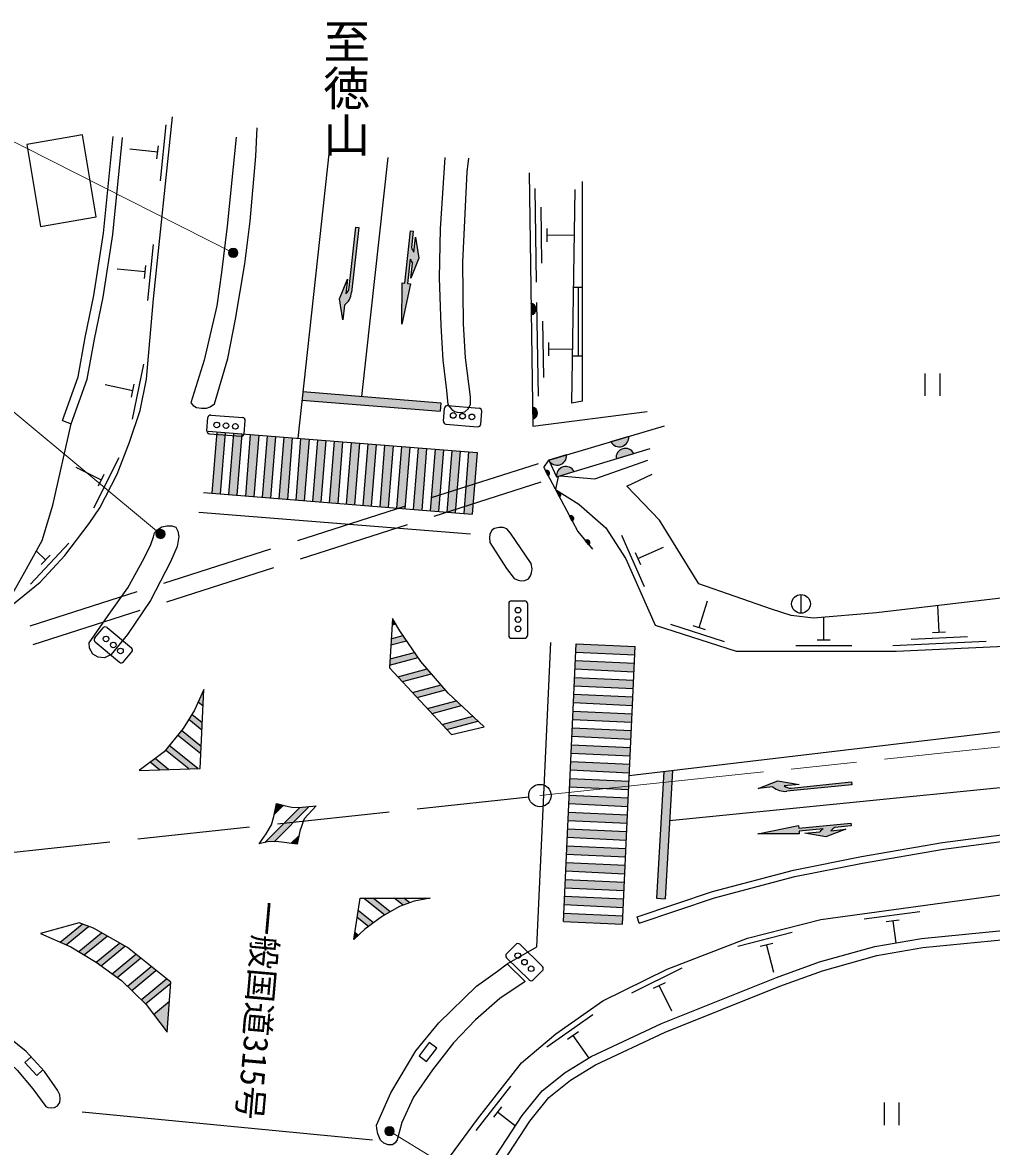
# Model space of a CAD drawing. Units: millimetres at full size, sheet at 1:1000; details may follow other scales. Extents: x 40000 to 680000, y 20000 to 380000.
# Drawn here: x 336214 to 387976, y 254933 to 314963 of the extents above; entities that cross this region are included whole.
import ezdxf
from ezdxf.enums import TextEntityAlignment as Align

# ---------------------------------------------------------------- set-up
doc = ezdxf.new("R2010")
doc.units = ezdxf.units.MM
doc.header["$LTSCALE"] = 1000
doc.linetypes.add('CHAIN', pattern=[18.5, 12, -1.5, 3.5, -1.5])
doc.linetypes.add('DASHED', pattern=[7.5, 6, -1.5])
for name, color, linetype, lineweight in [('M-BGD', 7, 'Continuous', 25), ('M-BMK', 2, 'CHAIN', 13), ('M-BMK-SRVR', 3, 'Continuous', 25), ('M-STR-HTXT', 7, 'Continuous', 13), ('M-STR-STRC', 7, 'Continuous', 25)]:
    doc.layers.add(name, color=color, linetype=linetype, lineweight=lineweight)
doc.layers.add('M-BMK-HTXT', color=7, linetype='Continuous')
doc.styles.add('@ＭＳ ゴシック', font='')
doc.styles.add('ＭＳ ゴシック', font='')
doc.styles.get('@ＭＳ ゴシック').set_extended_font_data('@MS Gothic')
doc.styles.get('ＭＳ ゴシック').set_extended_font_data('MS Gothic')

msp = doc.modelspace()

# ---------------------------------------------------------------- hatches: boundary and pattern name
at = {"layer": 'M-BGD'}
for points in [[(363387, 299351), (363377, 299977, -0.84072)], [(363470, 293786), (363461, 294412, -0.84072)], [(368599, 292855, -0.82183), (367649, 292574)], [(365274, 291870, -0.82183), (364324, 291589)], [(367919, 291660, -0.82183), (368867, 291948)], [(364735, 290693, -0.82183), (365683, 290981)], [(364291, 290760), (364150, 291025, -1)], [(364894, 289625), (364753, 289890, -1)], [(365581, 288333), (365440, 288598, -1)], [(366464, 287062), (366274, 287294, -0.41421), (366485, 287274, -0.41421)]]:
    msp.add_hatch(color=256, dxfattribs=at).paths.add_polyline_path(points)
at = {"layer": 'M-STR-HTXT'}
for points in [[(347394, 302897, -1), (347546, 302421, -0.41421), (347232, 302583, -0.41421)], [(343810, 287764, -1), (343371, 287525, -0.41421), (343471, 287864, -0.41421)], [(356042, 255873, -1), (355603, 255634, -0.41421), (355703, 255973, -0.41421)]]:
    msp.add_hatch(color=256, dxfattribs=at).paths.add_polyline_path(points)
at = {"layer": 'M-STR-STRC'}
for points in [[(353416, 299871), (353329, 299075), (353151, 300202), (353569, 301262), (353482, 300467, 0.20151), (353670, 300806), (354024, 304029), (354173, 304013), (353793, 300548, -0.20151)], [(356636, 301043), (356487, 301060), (356470, 298848), (356934, 301011), (356785, 301027), (356927, 302319, 0.06275), (357054, 302104), (356967, 301309), (357385, 302370), (357207, 303496), (357120, 302701, -0.13953), (356995, 302945), (357091, 303810), (356941, 303827)], [(351188, 295247), (351139, 294799), (358531, 294207), (358567, 294656)], [(347036, 293071), (346588, 293107), (346324, 289818), (346773, 289782)], [(347933, 292999), (347485, 293035), (347222, 289746), (347670, 289710)], [(348831, 292927), (348382, 292963), (348119, 289674), (348567, 289638)], [(349728, 292856), (349279, 292892), (349016, 289602), (349464, 289566)], [(350625, 292784), (350176, 292820), (349913, 289530), (350362, 289494)], [(351522, 292712), (351073, 292748), (350810, 289458), (351259, 289422)], [(352419, 292640), (351971, 292676), (351707, 289387), (352156, 289351)], [(353316, 292568), (352868, 292604), (352604, 289315), (353053, 289279)], [(354213, 292496), (353765, 292532), (353501, 289243), (353950, 289207)], [(355111, 292425), (354662, 292461), (354399, 289171), (354847, 289135)], [(356008, 292353), (355559, 292389), (355296, 289099), (355744, 289063)], [(356905, 292281), (356456, 292317), (356193, 289027), (356641, 288992)], [(357802, 292209), (357353, 292245), (357090, 288956), (357539, 288920)], [(358699, 292137), (358250, 292173), (357987, 288884), (358436, 288848)], [(359596, 292066), (359148, 292101), (358884, 288812), (359333, 288776)], [(360493, 291994), (360045, 292030), (359781, 288740), (360230, 288704)], [(355984, 283133), (355962, 282798), (356149, 282847)], [(356539, 282220), (355915, 282053), (355894, 281718), (356731, 281942)], [(368939, 281640), (365793, 281785), (365772, 281335), (368919, 281191)], [(357350, 281046), (357158, 281324), (355846, 280973), (355825, 280638)], [(358064, 280176), (357833, 280444), (356264, 280023), (356509, 279760)], [(368898, 280741), (365751, 280886), (365731, 280436), (368877, 280291)], [(368857, 279842), (365710, 279987), (365689, 279537), (368836, 279392)], [(345898, 279334), (345591, 278657), (345857, 278443)], [(358807, 279314), (358577, 279582), (357054, 279174), (357299, 278910)], [(359661, 278481), (359388, 278737), (357844, 278324), (358089, 278060)], [(368815, 278943), (365669, 279088), (365648, 278638), (368794, 278493)], [(345262, 278014), (345093, 277741), (345798, 277174), (345816, 277567)], [(368774, 278044), (365627, 278189), (365606, 277739), (368753, 277594)], [(360541, 277656), (360268, 277912), (358634, 277474), (358880, 277210)], [(344703, 277147), (344502, 276901), (345738, 275905), (345757, 276298)], [(368732, 277145), (365586, 277290), (365565, 276840), (368712, 276695)], [(344054, 276354), (343853, 276107), (345094, 275107), (345580, 275124)], [(368691, 276246), (365544, 276391), (365524, 275941), (368670, 275796)], [(343294, 275649), (343032, 275452), (343529, 275051), (344015, 275069)], [(368650, 275347), (365503, 275492), (365482, 275042), (368629, 274897)], [(370934, 275013), (370480, 274960), (370088, 268192), (370537, 268166)], [(368608, 274448), (365461, 274593), (365441, 274143), (368587, 273998)], [(376300, 274134), (375504, 274054), (376569, 274462), (377693, 274273), (376897, 274193, 0.20151), (377267, 274079), (380494, 274401), (380509, 274252), (377040, 273906, -0.20151)], [(350153, 273158), (349791, 273246), (349670, 272675)], [(368567, 273549), (365420, 273694), (365399, 273244), (368546, 273099)], [(351529, 273085), (351033, 273038), (349158, 271163), (349378, 271217), (349657, 271212)], [(368525, 272650), (365379, 272795), (365358, 272345), (368505, 272200)], [(377679, 271928), (377664, 272077), (375497, 271635), (377709, 271629), (377694, 271778), (378988, 271907, 0.06275), (378803, 271738), (378007, 271659), (379132, 271469), (380197, 271877), (379400, 271798, -0.13953), (379613, 271970), (380480, 272056), (380465, 272205)], [(350976, 271532), (350570, 271126), (350885, 271086)], [(368484, 271751), (365337, 271895), (365317, 271446), (368463, 271301)], [(368443, 270851), (365296, 270996), (365275, 270547), (368422, 270402)], [(368401, 269952), (365254, 270097), (365234, 269648), (368380, 269503)], [(368360, 269053), (365213, 269198), (365192, 268749), (368339, 268604)], [(354943, 268205), (354435, 268205), (355565, 267296), (355859, 267467)], [(356899, 267946), (356577, 268205), (356070, 268205), (356546, 267821)], [(357994, 268205), (357704, 268205), (357763, 268158)], [(368318, 268154), (365172, 268299), (365151, 267850), (368298, 267705)], [(354154, 267524), (354099, 267160), (354696, 266679), (354962, 266873)], [(368277, 267255), (365130, 267400), (365110, 266951), (368256, 266806)], [(339741, 266685), (339398, 266814), (338230, 265851), (338555, 265707)], [(340733, 266174), (340436, 266342), (339222, 265341), (339510, 265166)], [(354154, 266207), (353976, 266351), (353921, 265987)], [(341689, 265634), (341393, 265802), (340150, 264777), (340416, 264584)], [(342525, 264994), (342272, 265198), (341009, 264156), (341276, 263964)], [(343342, 264339), (343088, 264542), (341818, 263495), (342047, 263271)], [(344132, 263662), (344135, 263702), (343905, 263887), (342556, 262774), (342785, 262551)], [(344062, 262687), (343218, 261991), (343943, 261036)]]:
    msp.add_hatch(color=256, dxfattribs=at).paths.add_polyline_path(points)

# ---------------------------------------------------------------- linework, layer by layer
at = {"layer": 'M-BGD'}
for p, q in [((343578, 306512), (343889, 309496)), ((343435, 308035), (341943, 308191)), ((343399, 307687), (343471, 308383)), ((366126, 294743), (366126, 306479)), ((363585, 306096), (363660, 301097)), ((365566, 294640), (365732, 306043)), ((363900, 305101), (363945, 302101)), ((364217, 303956), (364228, 303256)), ((364222, 303606), (365697, 303628)), ((342910, 300114), (343221, 303097)), ((342731, 301288), (342803, 301985)), ((342767, 301637), (341275, 301792)), ((365656, 300825), (366126, 300825)), ((365891, 300825), (365891, 297161)), ((363377, 299977), (363387, 299351)), ((363677, 300004), (363752, 295004)), ((363992, 299008), (364037, 296009)), ((364309, 297863), (364320, 297163)), ((364314, 297513), (365608, 297533)), ((365603, 297161), (366126, 297161)), ((342091, 293769), (342701, 296707)), ((384410, 296224), (384410, 295024)), ((385210, 296224), (385210, 295024)), ((342102, 295299), (340634, 295604)), ((342031, 294956), (342174, 295642)), ((363461, 294412), (363470, 293786)), ((366126, 294743), (365566, 294640)), ((338348, 293704), (338818, 293534)), ((364324, 291589), (370502, 293419)), ((368599, 292855), (367649, 292574)), ((365274, 291870), (364324, 291589)), ((364735, 290693), (369737, 292212)), ((367919, 291660), (368867, 291948)), ((340428, 290523), (339090, 291200)), ((340018, 289049), (341373, 291726)), ((364056, 291203), (364324, 291589)), ((364324, 291589), (364735, 290693)), ((340270, 290211), (340586, 290835)), ((364291, 290760), (364150, 291025)), ((364735, 290693), (365683, 290981)), ((364894, 289625), (364753, 289890)), ((365581, 288333), (365440, 288598)), ((368211, 287585), (369420, 284840)), ((336651, 284960), (338690, 287162)), ((366464, 287062), (366274, 287294)), ((337450, 286265), (336954, 286725)), ((337213, 286008), (337688, 286522)), ((368949, 286654), (369231, 286013)), ((369090, 286333), (370463, 286938)), ((372352, 282652), (372806, 284082)), ((377799, 284413), (377799, 283413)), ((385174, 282399), (385108, 283826)), ((370831, 282821), (373690, 281911)), ((372018, 282758), (372685, 282546)), ((379015, 281991), (379015, 283191)), ((383690, 282030), (386686, 282168)), ((384825, 282382), (385524, 282415)), ((377515, 281691), (380515, 281691)), ((378665, 281991), (379365, 281991)), ((382705, 281684), (387699, 281915)), ((369152, 266863), (369040, 267194)), ((384147, 267474), (381174, 267066)), ((383048, 267020), (382355, 266925)), ((382701, 266973), (382860, 265813)), ((377334, 266355), (374427, 265615)), ((376294, 265781), (375615, 265608)), ((375955, 265694), (376324, 264241)), ((371439, 264450), (368747, 263127)), ((370539, 263673), (369911, 263365)), ((370225, 263519), (370886, 262173)), ((366676, 261964), (364220, 260241)), ((365907, 261058), (365334, 260656)), ((365620, 260857), (366461, 259659)), ((336338, 259425), (336672, 259726)), ((336975, 258719), (336338, 259425)), ((336975, 258719), (337309, 259021)), ((362276, 258151), (360434, 255783)), ((361807, 257059), (361377, 256507)), ((382233, 257276), (382233, 256076)), ((383033, 257276), (383033, 256076)), ((361592, 256783), (362553, 256035))]:
    msp.add_line(p, q, dxfattribs=at)
at = {"layer": 'M-BGD', "linetype": 'DASHED'}
for p, q in [((329484, 280457), (364324, 291589)), ((329638, 279457), (364735, 290693)), ((334922, 270560), (363856, 273674))]:
    msp.add_line(p, q, dxfattribs=at)
at = {"layer": 'M-BGD'}
for points in [[(335077, 283379), (337165, 285073), (338476, 286490), (339770, 288206), (340350, 289039), (341263, 290844), (341924, 292556), (342497, 294247), (342843, 295914), (343221, 300201), (344235, 309916)], [(347631, 308842), (347141, 304077), (346841, 301616), (346594, 299824), (345922, 296920), (345215, 294644), (345331, 294508), (345507, 294398), (345782, 294362), (346052, 294373), (346244, 294432), (346475, 294604), (347181, 297026), (347585, 299124), (348099, 302070), (348369, 304343), (348672, 307819), (348742, 309340)], [(338348, 293704), (339193, 296037), (339567, 298145), (340033, 300375), (340539, 303704), (341050, 308877)], [(338818, 293534), (339677, 295907), (340058, 298050), (340525, 300286), (341035, 303642), (341548, 308828)], [(358779, 307758), (358527, 303951), (358470, 301319), (358562, 298777), (358670, 296921), (358856, 295302), (358926, 294558), (359016, 294437), (359145, 294301), (359312, 294189), (359438, 294148), (359627, 294131), (359847, 294175), (360035, 294348), (360139, 294584), (360139, 294975), (359880, 297047), (359779, 298873), (359734, 302158), (359967, 306988), (360063, 307711)], [(363272, 306927), (363476, 293406), (369582, 294191)], [(335077, 283379), (336257, 285471), (337272, 287299), (337836, 289186), (338818, 293534)], [(364056, 291203), (365872, 287784), (366658, 286826)], [(364928, 290751), (366787, 290594), (369613, 291589)], [(364822, 290719), (364682, 290025), (365938, 289238), (367367, 287976), (368445, 286310), (370004, 282770), (374335, 281391), (382878, 281391), (388297, 281642), (397824, 282902), (398750, 283824), (399609, 285026), (402408, 289759), (402383, 289903)], [(402383, 289903), (397061, 285555), (396341, 285151), (381824, 283439), (378468, 283143), (377283, 283284), (376232, 283625), (372350, 284981), (370241, 288385), (368495, 290201), (369850, 290832)], [(369040, 267194), (373078, 268554), (377396, 269692), (381026, 270413), (385366, 271161), (392763, 272134), (408391, 274199)], [(369152, 266863), (373178, 268219), (377475, 269351), (381090, 270069), (385419, 270815), (392809, 271787), (408437, 273852)], [(356152, 246073), (357759, 251925), (358332, 253422), (360523, 256386), (362866, 259398), (364706, 260949), (367217, 262710), (370650, 264396), (374939, 266055), (378852, 267050), (390162, 268602), (407842, 271057), (408156, 270888), (408271, 270613), (408361, 268357)], [(357995, 244367), (359956, 250693), (361503, 254427), (362910, 256581), (363974, 257905), (365202, 258887), (366585, 259735), (370351, 261502), (376488, 263961), (378792, 264790), (381749, 265621), (384236, 266050), (402504, 267833), (410918, 268586), (412446, 270135)], [(358472, 244219), (360426, 250523), (361947, 254193), (363315, 256287), (364329, 257549), (365489, 258477), (366823, 259294), (370550, 261043), (376666, 263493), (378944, 264314), (381859, 265133), (384303, 265554), (402551, 267335), (411145, 268104), (412802, 269784)]]:
    msp.add_lwpolyline(points, dxfattribs=at)
for points in [[(337179, 304073), (340158, 304575), (339420, 308954), (336441, 308452)], [(339784, 281830), (340922, 283475), (341835, 284778), (342706, 286357), (343074, 287086), (343211, 287488), (343268, 287700), (343409, 287867), (343655, 288031), (343921, 288076), (344198, 288084), (344398, 288009), (344516, 287797), (344558, 287517), (344484, 286979), (344115, 286151), (343048, 284095), (341815, 282282), (340948, 281217), (340588, 281037), (340257, 281070), (339963, 281220), (339786, 281549)], [(361175, 287199), (362067, 285804), (362482, 285267), (362683, 285173), (362861, 285149), (363045, 285159), (363239, 285253), (363350, 285402), (363401, 285566), (363431, 285789), (363381, 286064), (362277, 287686), (362090, 287924), (361884, 287996), (361677, 287996), (361435, 287945), (361288, 287851), (361181, 287624), (361155, 287455)], [(355129, 256075), (355883, 257793), (357219, 260038), (358449, 261530), (360471, 263500), (361592, 264291), (362103, 264692), (363067, 263748), (361714, 262831), (360420, 261701), (359231, 260471), (358119, 259023), (357101, 257568), (356471, 256219), (356234, 255286), (356125, 255126), (355978, 255029), (355754, 255029), (355511, 255109), (355340, 255281), (355190, 255611), (355143, 255892)], [(334671, 260222), (335245, 259657), (335921, 259011), (336760, 258015), (337462, 257076), (337572, 257018), (337744, 256998), (337931, 257016), (338079, 257112), (338204, 257283), (338232, 257472), (338213, 257687), (338079, 257950), (337390, 258931), (336419, 260006), (335491, 260748), (335377, 260825), (335212, 260849), (335020, 260816), (334817, 260720), (334709, 260558), (334667, 260315)], [(357800, 259474), (358342, 260193), (357943, 260494), (357401, 259776)]]:
    msp.add_lwpolyline(points, close=True, dxfattribs=at)
msp.add_circle((377799, 283913), 500, dxfattribs=at)
for centre, radius, start, end in [((363327, 299663), 318, 280.75573, 80.97346), ((363411, 294098), 318, 280.75573, 80.97346), ((368096, 292808), 505, 207.67213, 5.33032), ((364771, 291823), 505, 207.67213, 5.33032), ((368422, 291710), 505, 28.06002, 185.71821), ((365238, 290743), 505, 28.06002, 185.71821), ((364221, 290893), 150, 297.98399, 117.98399), ((364824, 289758), 150, 297.98399, 117.98399), ((365510, 288466), 150, 297.98399, 117.98399), ((366369, 287178), 150, 309.33209, 129.33209)]:
    msp.add_arc(centre, radius, start, end, dxfattribs=at)
at = {"layer": 'M-BMK'}
msp.add_lwpolyline([(363856, 273674), (397124, 277194), (496440, 289229), (564190, 297661)], dxfattribs=at)
at = {"layer": 'M-BMK-SRVR'}
msp.add_circle((363856, 273674), 600, dxfattribs=at)
at = {"layer": 'M-STR-HTXT'}
for p, q in [((347470, 302659), (334390, 309275)), ((343591, 287644), (335719, 294182)), ((355823, 255754), (365722, 249720))]:
    msp.add_line(p, q, dxfattribs=at)
for centre in [(347470, 302659), (343591, 287644), (355823, 255754)]:
    msp.add_circle(centre, 250, dxfattribs=at)
at = {"layer": 'M-STR-STRC'}
for p, q in [((352599, 308100), (350915, 292761)), ((355730, 307756), (354329, 294995)), ((351139, 294799), (358531, 294207)), ((351188, 295247), (358567, 294656)), ((358567, 294656), (358531, 294207)), ((358695, 293669), (358751, 294366)), ((358913, 294504), (360607, 294368)), ((360689, 293509), (360745, 294207)), ((346064, 293161), (346120, 293859)), ((346282, 293997), (347976, 293861)), ((348058, 293002), (348114, 293700)), ((346139, 293143), (360493, 291994)), ((346202, 293000), (347896, 292864)), ((346588, 293107), (346324, 289818)), ((347036, 293071), (346773, 289782)), ((347485, 293035), (347222, 289746)), ((347933, 292999), (347670, 289710)), ((348382, 292963), (348119, 289674)), ((358833, 293507), (360528, 293371)), ((348831, 292927), (348567, 289638)), ((349279, 292892), (349016, 289602)), ((349728, 292856), (349464, 289566)), ((350176, 292820), (349913, 289530)), ((350625, 292784), (350362, 289494)), ((351073, 292748), (350810, 289458)), ((351522, 292712), (351259, 289422)), ((351971, 292676), (351707, 289387)), ((352419, 292640), (352156, 289351)), ((352868, 292604), (352604, 289315)), ((353316, 292568), (353053, 289279)), ((353765, 292532), (353501, 289243)), ((354213, 292496), (353950, 289207)), ((354662, 292461), (354399, 289171)), ((355111, 292425), (354847, 289135)), ((355559, 292389), (355296, 289099)), ((356008, 292353), (355744, 289063)), ((356456, 292317), (356193, 289027)), ((356905, 292281), (356641, 288992)), ((357353, 292245), (357090, 288956)), ((357802, 292209), (357539, 288920)), ((358250, 292173), (357987, 288884)), ((358699, 292137), (358436, 288848)), ((359148, 292101), (358884, 288812)), ((359596, 292066), (359333, 288776)), ((360045, 292030), (359781, 288740)), ((360493, 291994), (360230, 288704)), ((345876, 289853), (360230, 288704)), ((345638, 288819), (360146, 287658)), ((362335, 284077), (363035, 284077)), ((362185, 283927), (362185, 282227)), ((363185, 283927), (363185, 282227)), ((355962, 282798), (356149, 282847)), ((340070, 282091), (340518, 282629)), ((340730, 282648), (342036, 281560)), ((355915, 282053), (356539, 282220)), ((340090, 281880), (341396, 280792)), ((355894, 281718), (356731, 281942)), ((362335, 282077), (363035, 282077)), ((363696, 265602), (364444, 281847)), ((365110, 266951), (365793, 281785)), ((365793, 281785), (368939, 281640)), ((368256, 266806), (368939, 281640)), ((341607, 280811), (342055, 281349)), ((355825, 280638), (357350, 281046)), ((355846, 280973), (357158, 281324)), ((365772, 281335), (368919, 281191)), ((356264, 280023), (357833, 280444)), ((365731, 280436), (368877, 280291)), ((365751, 280886), (368898, 280741)), ((356509, 279760), (358064, 280176)), ((365710, 279987), (368857, 279842)), ((357054, 279174), (358577, 279582)), ((357299, 278910), (358807, 279314)), ((365689, 279537), (368836, 279392)), ((345857, 278443), (345591, 278657)), ((357844, 278324), (359388, 278737)), ((365648, 278638), (368794, 278493)), ((365669, 279088), (368815, 278943)), ((345816, 277567), (345262, 278014)), ((358089, 278060), (359661, 278481)), ((365627, 278189), (368774, 278044)), ((345798, 277174), (345093, 277741)), ((358634, 277474), (360268, 277912)), ((358880, 277210), (360541, 277656)), ((365606, 277739), (368753, 277594)), ((345738, 275905), (344502, 276901)), ((345757, 276298), (344703, 277147)), ((365565, 276840), (368712, 276695)), ((365586, 277290), (368732, 277145)), ((345580, 275124), (344054, 276354)), ((365544, 276391), (368691, 276246)), ((344015, 275069), (343294, 275649)), ((345094, 275107), (343853, 276107)), ((365524, 275941), (368670, 275796)), ((343529, 275051), (343032, 275452)), ((365482, 275042), (368629, 274897)), ((365503, 275492), (368650, 275347)), ((370480, 274960), (370088, 268192)), ((370934, 275013), (370537, 268166)), ((365461, 274593), (368608, 274448)), ((370779, 272346), (396088, 274869)), ((365441, 274143), (368587, 273998)), ((349670, 272675), (350153, 273158)), ((365399, 273244), (368546, 273099)), ((365420, 273694), (368567, 273549)), ((349158, 271163), (351033, 273038)), ((349657, 271212), (351529, 273085)), ((365379, 272795), (368525, 272650)), ((365358, 272345), (368505, 272200)), ((350570, 271126), (350976, 271532)), ((365317, 271446), (368463, 271301)), ((365337, 271895), (368484, 271751)), ((365296, 270996), (368443, 270851)), ((365275, 270547), (368422, 270402)), ((365234, 269648), (368380, 269503)), ((365254, 270097), (368401, 269952)), ((365213, 269198), (368360, 269053)), ((365192, 268749), (368339, 268604)), ((355565, 267296), (354435, 268205)), ((355859, 267467), (354943, 268205)), ((356546, 267821), (356070, 268205)), ((356899, 267946), (356577, 268205)), ((357763, 268158), (357704, 268205)), ((365151, 267850), (368298, 267705)), ((365172, 268299), (368318, 268154)), ((370088, 268192), (370537, 268166)), ((354696, 266679), (354099, 267160)), ((354962, 266873), (354154, 267524)), ((365130, 267400), (368277, 267255)), ((338230, 265851), (339398, 266814)), ((338555, 265707), (339741, 266685)), ((365110, 266951), (368256, 266806)), ((339222, 265341), (340436, 266342)), ((339510, 265166), (340733, 266174)), ((354154, 266207), (353976, 266351)), ((340149, 264776), (341393, 265802)), ((340416, 264584), (341689, 265634)), ((362070, 265230), (362561, 265729)), ((362103, 264692), (363696, 265602)), ((362773, 265731), (363986, 264540)), ((341009, 264156), (342272, 265198)), ((341276, 263964), (342525, 264994)), ((362072, 265018), (363285, 263827)), ((341818, 263495), (343088, 264542)), ((342047, 263271), (343342, 264339)), ((363497, 263828), (363988, 264328)), ((342556, 262774), (343905, 263887)), ((342785, 262551), (344132, 263662)), ((343218, 261991), (344062, 262687)), ((339402, 256787), (354915, 255297))]:
    msp.add_line(p, q, dxfattribs=at)
for points in [[(353670, 300806), (354024, 304029), (354173, 304013), (353793, 300548)], [(356927, 302319), (356785, 301027), (356934, 301011), (356470, 298848), (356487, 301060), (356636, 301043), (356941, 303827), (357091, 303810), (356995, 302945)], [(357120, 302701), (357207, 303496), (357385, 302370), (356967, 301309), (357054, 302104)], [(353416, 299871), (353329, 299075), (353151, 300202), (353569, 301262), (353482, 300467)], [(368622, 274740), (400641, 278532), (450341, 283642)], [(376300, 274134), (375504, 274054), (376569, 274462), (377693, 274273), (376897, 274193)], [(377267, 274079), (380494, 274401), (380509, 274252), (377040, 273906)], [(378988, 271907), (377694, 271778), (377709, 271629), (375497, 271635), (377664, 272077), (377679, 271928), (380465, 272205), (380480, 272056), (379613, 271970)], [(379400, 271798), (380197, 271877), (379132, 271469), (378007, 271659), (378803, 271738)]]:
    msp.add_lwpolyline(points, dxfattribs=at)
for points in [[(355984, 283133), (355816, 280504), (359133, 276938), (360876, 277342), (358954, 279144), (357498, 280831), (356366, 282471)], [(342450, 275013), (345702, 275129), (345898, 279334), (345400, 278237), (344800, 277266), (343775, 276013)], [(348855, 271090), (349239, 271625), (349516, 272118), (349643, 272551), (349791, 273246), (350178, 273152), (350593, 273062), (350968, 273032), (351902, 273119), (351265, 272439), (351025, 271767), (350885, 271086), (349916, 271208), (349378, 271217)], [(353921, 265987), (354258, 268205), (357994, 268205), (357131, 268029), (356346, 267751), (355453, 267231), (354505, 266539)], [(337182, 266316), (338794, 265602), (340154, 264773), (341510, 263795), (342817, 262519), (343943, 261036), (344135, 263702), (341820, 265560), (340001, 266588), (339247, 266871)]]:
    msp.add_lwpolyline(points, close=True, dxfattribs=at)
for centre in [(346591, 293470), (347089, 293430), (359222, 293978), (359720, 293938), (360219, 293898), (347587, 293391), (362685, 283577), (362685, 283077), (340678, 282040), (362685, 282577), (341063, 281720), (341447, 281400), (362672, 265129), (363029, 264779), (363386, 264429)]:
    msp.add_circle(centre, 150, dxfattribs=at)
for centre, radius, start, end in [((357486, 303041), 500, 191.07764, 222.85065), ((357844, 302717), 1000, 203.42474, 217.78626), ((353173, 300860), 500, 308.16261, 353.7356), ((352799, 300657), 1000, 308.16261, 353.7356), ((358901, 294354), 150, 85.42259, 175.42259), ((360595, 294219), 150, 355.42259, 85.42259), ((346270, 293847), 150, 85.42259, 175.42259), ((347964, 293711), 150, 355.42259, 85.42259), ((358845, 293657), 150, 175.42259, 265.42259), ((346214, 293149), 150, 175.42259, 265.42259), ((347908, 293014), 150, 265.42259, 355.42259), ((360540, 293521), 150, 265.42259, 355.42259), ((362335, 283927), 150, 90, 180), ((363035, 283927), 150, 0, 90), ((340634, 282533), 150, 50.20912, 140.20912), ((362335, 282227), 150, 180, 270), ((363035, 282227), 150, 270, 0), ((340186, 281995), 150, 140.20912, 230.20912), ((341940, 281445), 150, 320.20912, 50.20912), ((341492, 280907), 150, 230.20912, 320.20912), ((376941, 274901), 1000, 230.1185, 275.6915), ((377217, 274577), 500, 230.1185, 275.6915), ((379809, 271509), 500, 113.03354, 144.80654), ((379567, 271092), 1000, 125.38064, 139.74215), ((362668, 265624), 150, 45.52185, 135.52185), ((362177, 265125), 150, 135.52185, 225.52185), ((363881, 264433), 150, 315.52185, 45.52185), ((363390, 263934), 150, 225.52185, 315.52185)]:
    msp.add_arc(centre, radius, start, end, dxfattribs=at)

# ---------------------------------------------------------------- texts
at = {"layer": 'M-BMK-HTXT'}
for s, height, rotation, style, p in [('至徳山', 1833, 270, '@ＭＳ ゴシック', (353500, 307717)), ('一般国道315号', 1320, 264.944, 'ＭＳ ゴシック', (348328, 256365))]:
    msp.add_text(s, height=height, rotation=rotation, dxfattribs=dict(at, style=style)).set_placement(p, align=Align.MIDDLE_RIGHT)

doc.saveas('drawing.dxf')
